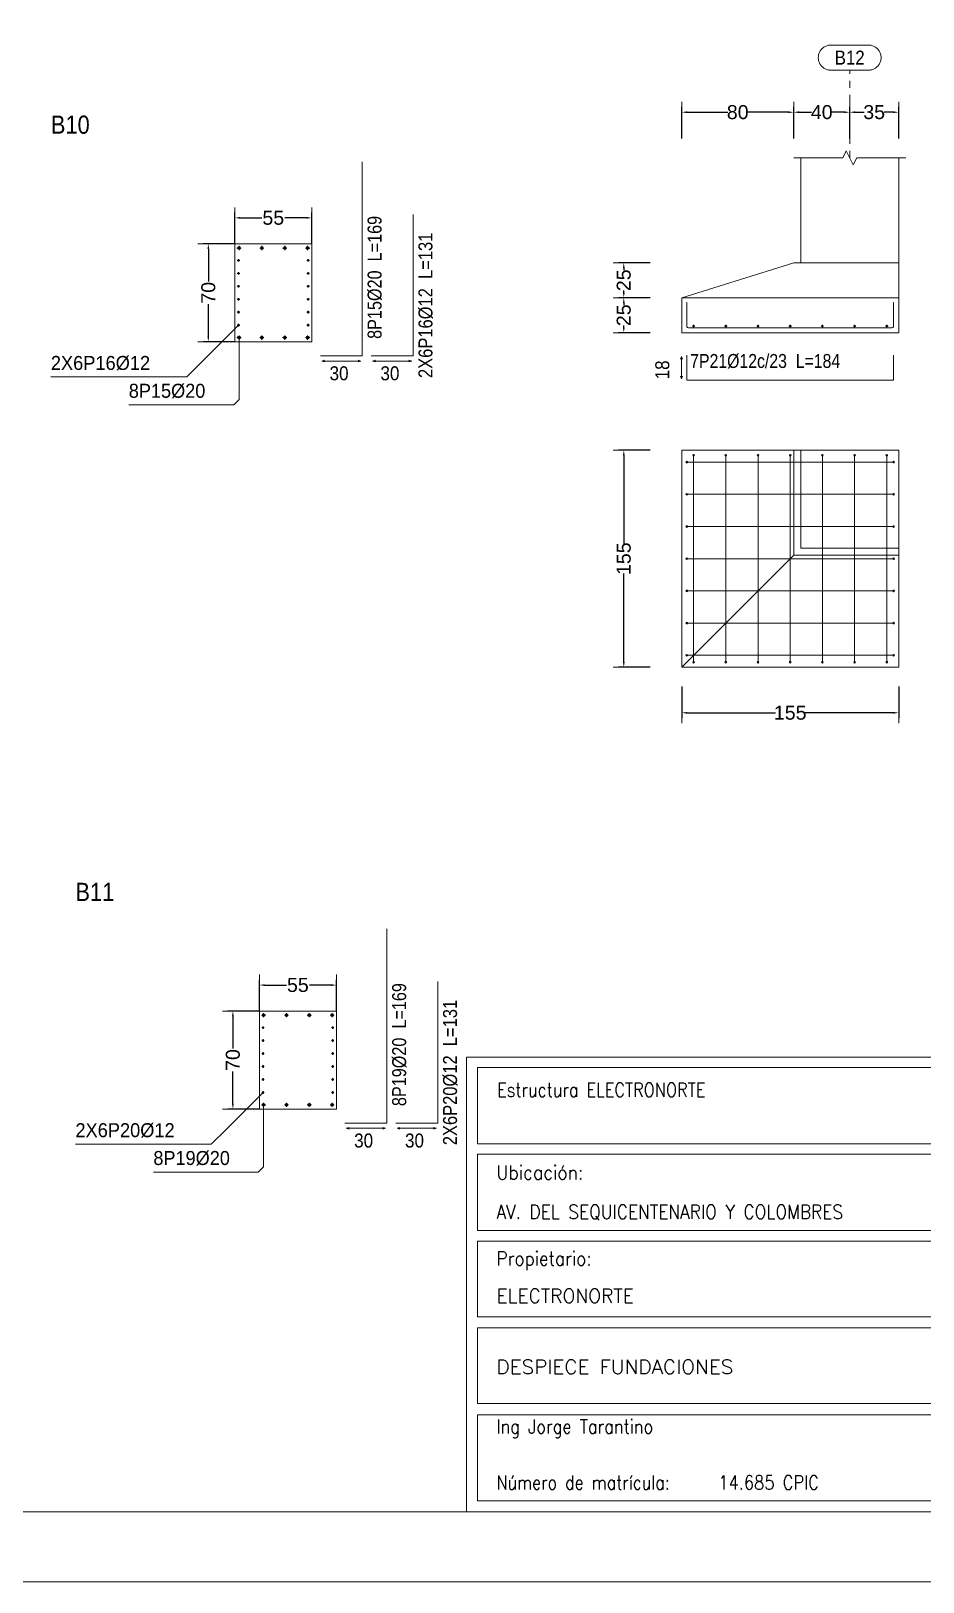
# Model space of a CAD drawing. Header units: millimetres. Extents: x 0 to 147, y 0 to 144.
# Drawn here: x 122.77 to 135.52, y 99.17 to 121.33 of the extents above; entities that cross this region are included whole.
import ezdxf
from ezdxf.enums import TextEntityAlignment as Align

# ---------------------------------------------------------------- set-up
doc = ezdxf.new("R2010")
doc.units = ezdxf.units.MM
doc.linetypes.add('CYPE_PUNTO', pattern=[0.075, 0, -0.075])
for name, color, linetype, lineweight in [('CIM_COTAS', 2, 'Continuous', 0), ('CIM_DIB_ARMADOS', 4, 'Continuous', 0), ('CIM_GEOMETRIA', 2, 'Continuous', 0), ('CIM_TXT_ARMADOS', 3, 'Continuous', 0), ('CYPE', 7, 'Continuous', 0), ('RECUAD_LIMITES', 2, 'Continuous', 0), ('RECUAD_MARCO', 1, 'Continuous', 20)]:
    doc.layers.add(name, color=color, linetype=linetype, lineweight=lineweight)
doc.styles.add('CYPETXT', font='romans__.ttf', dxfattribs={"height": 0.2})
doc.styles.add('CYPETXT_0.3_romans', font='arial.ttf', dxfattribs={"height": 0.2})
doc.styles.add('CYPETXT_romans', font='arial.ttf', dxfattribs={"height": 0.2})
doc.dimstyles.new('cype_arrow', dxfattribs={"dimtxt": 0.18, "dimasz": 0.075, "dimexe": 0.075, "dimexo": 0.075, "dimgap": 0, "dimtad": 0, "dimdec": 4, "dimzin": 0, "dimdsep": 46, "dimtxsty": 'CYPETXT_0.3_romans', "dimcen": 0.09, "dimadec": 0, "dimazin": 0, "dimtfac": 1, "dimtdec": 4, "dimtofl": 0, "dimtmove": 2, "dimatfit": 3, "dimfxl": 1, "dimtolj": 1, "dimtzin": 0, "dimarcsym": 0})

# ---------------------------------------------------------------- blocks, each defined once
blk = doc.blocks.new('*D54')
at = {"layer": 'CIM_COTAS', "color": 0, "lineweight": -2, "transparency": 16777216}
for p, q in [((125.686, 118.284), (125.686, 118.734)), ((125.761, 118.659), (126.072, 118.659)), ((126.711, 118.659), (126.401, 118.659)), ((126.786, 118.284), (126.786, 118.734))]:
    blk.add_line(p, q, dxfattribs=at)
at = {"layer": 'CIM_COTAS', "color": 0, "transparency": 16777216}
for points in [[(125.761, 118.671), (125.761, 118.646), (125.686, 118.659)], [(126.711, 118.671), (126.711, 118.646), (126.786, 118.659)]]:
    blk.add_solid(points, dxfattribs=at)
at = {"layer": 'Defpoints', "color": 0, "transparency": 16777216}
for p in [(126.786, 118.659), (125.686, 118.209), (126.786, 118.209)]:
    blk.add_point(p, dxfattribs=at)
at = {"layer": 'CIM_COTAS', "color": 0, "transparency": 16777216, "insert": (126.236, 118.659), "char_height": 0.2, "attachment_point": 5, "style": 'CYPETXT_0.3_romans'}
blk.add_mtext('\\A1;55', dxfattribs=at)
blk = doc.blocks.new('*D55')
at = {"layer": 'CIM_COTAS', "color": 0, "lineweight": -2, "transparency": 16777216}
for p, q in [((125.683, 118.288), (125.233, 118.288)), ((125.308, 118.213), (125.308, 117.751)), ((125.308, 116.963), (125.308, 117.425)), ((125.683, 116.888), (125.233, 116.888))]:
    blk.add_line(p, q, dxfattribs=at)
at = {"layer": 'CIM_COTAS', "color": 0, "transparency": 16777216}
for points in [[(125.295, 118.213), (125.32, 118.213), (125.308, 118.288)], [(125.295, 116.963), (125.32, 116.963), (125.308, 116.888)]]:
    blk.add_solid(points, dxfattribs=at)
at = {"layer": 'Defpoints', "color": 0, "transparency": 16777216}
for p in [(125.308, 118.288), (125.758, 118.288), (125.758, 116.888)]:
    blk.add_point(p, dxfattribs=at)
at = {"layer": 'CIM_COTAS', "color": 0, "transparency": 16777216, "insert": (125.308, 117.588), "char_height": 0.2, "attachment_point": 5, "rotation": 90, "style": 'CYPETXT_0.3_romans'}
blk.add_mtext('\\A1;70', dxfattribs=at)
blk = doc.blocks.new('*D68')
at = {"layer": 'CIM_COTAS', "color": 0, "lineweight": -2, "transparency": 16777216}
for p, q in [((126.037, 107.323), (126.037, 107.773)), ((126.112, 107.698), (126.423, 107.698)), ((127.062, 107.698), (126.752, 107.698)), ((127.137, 107.323), (127.137, 107.773))]:
    blk.add_line(p, q, dxfattribs=at)
at = {"layer": 'CIM_COTAS', "color": 0, "transparency": 16777216}
for points in [[(126.112, 107.71), (126.112, 107.685), (126.037, 107.698)], [(127.062, 107.71), (127.062, 107.685), (127.137, 107.698)]]:
    blk.add_solid(points, dxfattribs=at)
at = {"layer": 'Defpoints', "color": 0, "transparency": 16777216}
for p in [(127.137, 107.698), (126.037, 107.248), (127.137, 107.248)]:
    blk.add_point(p, dxfattribs=at)
at = {"layer": 'CIM_COTAS', "color": 0, "transparency": 16777216, "insert": (126.587, 107.698), "char_height": 0.2, "attachment_point": 5, "style": 'CYPETXT_0.3_romans'}
blk.add_mtext('\\A1;55', dxfattribs=at)
blk = doc.blocks.new('*D69')
at = {"layer": 'CIM_COTAS', "color": 0, "lineweight": -2, "transparency": 16777216}
for p, q in [((126.034, 107.327), (125.584, 107.327)), ((125.659, 107.252), (125.659, 106.79)), ((125.659, 106.002), (125.659, 106.464)), ((126.034, 105.927), (125.584, 105.927))]:
    blk.add_line(p, q, dxfattribs=at)
at = {"layer": 'CIM_COTAS', "color": 0, "transparency": 16777216}
for points in [[(125.646, 107.252), (125.671, 107.252), (125.659, 107.327)], [(125.646, 106.002), (125.671, 106.002), (125.659, 105.927)]]:
    blk.add_solid(points, dxfattribs=at)
at = {"layer": 'Defpoints', "color": 0, "transparency": 16777216}
for p in [(125.659, 107.327), (126.109, 107.327), (126.109, 105.927)]:
    blk.add_point(p, dxfattribs=at)
at = {"layer": 'CIM_COTAS', "color": 0, "transparency": 16777216, "insert": (125.659, 106.627), "char_height": 0.2, "attachment_point": 5, "rotation": 90, "style": 'CYPETXT_0.3_romans'}
blk.add_mtext('\\A1;70', dxfattribs=at)
blk = doc.blocks.new('*D70')
at = {"layer": 'CIM_COTAS', "color": 0, "lineweight": -2, "transparency": 16777216}
for p, q in [((132.072, 119.793), (132.072, 120.243)), ((132.147, 120.168), (132.729, 120.168)), ((133.597, 120.168), (133.015, 120.168)), ((133.672, 119.793), (133.672, 120.243))]:
    blk.add_line(p, q, dxfattribs=at)
at = {"layer": 'CIM_COTAS', "color": 0, "transparency": 16777216}
for points in [[(132.147, 120.18), (132.147, 120.155), (132.072, 120.168)], [(133.597, 120.18), (133.597, 120.155), (133.672, 120.168)]]:
    blk.add_solid(points, dxfattribs=at)
at = {"layer": 'Defpoints', "color": 0, "transparency": 16777216}
for p in [(133.672, 120.168), (132.072, 119.718), (133.672, 119.718)]:
    blk.add_point(p, dxfattribs=at)
at = {"layer": 'CIM_COTAS', "color": 0, "transparency": 16777216, "insert": (132.872, 120.168), "char_height": 0.2, "attachment_point": 5, "style": 'CYPETXT_0.3_romans'}
blk.add_mtext('\\A1;80', dxfattribs=at)
blk = doc.blocks.new('*D71')
at = {"layer": 'CIM_COTAS', "color": 0, "lineweight": -2, "transparency": 16777216}
for p, q in [((133.672, 119.793), (133.672, 120.243)), ((133.747, 120.168), (133.925, 120.168)), ((134.397, 120.168), (134.219, 120.168)), ((134.472, 119.793), (134.472, 120.243))]:
    blk.add_line(p, q, dxfattribs=at)
at = {"layer": 'CIM_COTAS', "color": 0, "transparency": 16777216}
for points in [[(133.747, 120.18), (133.747, 120.155), (133.672, 120.168)], [(134.397, 120.18), (134.397, 120.155), (134.472, 120.168)]]:
    blk.add_solid(points, dxfattribs=at)
at = {"layer": 'Defpoints', "color": 0, "transparency": 16777216}
for p in [(134.472, 120.168), (133.672, 119.718), (134.472, 119.718)]:
    blk.add_point(p, dxfattribs=at)
at = {"layer": 'CIM_COTAS', "color": 0, "transparency": 16777216, "insert": (134.072, 120.168), "char_height": 0.2, "attachment_point": 5, "style": 'CYPETXT_0.3_romans'}
blk.add_mtext('\\A1;40', dxfattribs=at)
blk = doc.blocks.new('*D72')
at = {"layer": 'CIM_COTAS', "color": 0, "lineweight": -2, "transparency": 16777216}
for p, q in [((134.472, 119.793), (134.472, 120.243)), ((134.547, 120.168), (134.678, 120.168)), ((135.097, 120.168), (134.966, 120.168)), ((135.172, 119.793), (135.172, 120.243))]:
    blk.add_line(p, q, dxfattribs=at)
at = {"layer": 'CIM_COTAS', "color": 0, "transparency": 16777216}
for points in [[(134.547, 120.18), (134.547, 120.155), (134.472, 120.168)], [(135.097, 120.18), (135.097, 120.155), (135.172, 120.168)]]:
    blk.add_solid(points, dxfattribs=at)
at = {"layer": 'Defpoints', "color": 0, "transparency": 16777216}
for p in [(135.172, 120.168), (134.472, 119.718), (135.172, 119.718)]:
    blk.add_point(p, dxfattribs=at)
at = {"layer": 'CIM_COTAS', "color": 0, "transparency": 16777216, "insert": (134.822, 120.168), "char_height": 0.2, "attachment_point": 5, "style": 'CYPETXT_0.3_romans'}
blk.add_mtext('\\A1;35', dxfattribs=at)
blk = doc.blocks.new('*D73')
at = {"layer": 'CIM_COTAS', "color": 0, "lineweight": -2, "transparency": 16777216}
for p, q in [((131.619, 117.517), (131.169, 117.517)), ((131.244, 117.442), (131.244, 117.413)), ((131.619, 117.017), (131.169, 117.017)), ((131.244, 117.092), (131.244, 117.121))]:
    blk.add_line(p, q, dxfattribs=at)
at = {"layer": 'CIM_COTAS', "color": 0, "transparency": 16777216}
for points in [[(131.232, 117.442), (131.257, 117.442), (131.244, 117.517)], [(131.232, 117.092), (131.257, 117.092), (131.244, 117.017)]]:
    blk.add_solid(points, dxfattribs=at)
at = {"layer": 'Defpoints', "color": 0, "transparency": 16777216}
for p in [(131.244, 117.517), (131.694, 117.517), (131.694, 117.017)]:
    blk.add_point(p, dxfattribs=at)
at = {"layer": 'CIM_COTAS', "color": 0, "transparency": 16777216, "insert": (131.244, 117.267), "char_height": 0.2, "attachment_point": 5, "rotation": 90, "style": 'CYPETXT_0.3_romans'}
blk.add_mtext('\\A1;25', dxfattribs=at)
blk = doc.blocks.new('*D74')
at = {"layer": 'CIM_COTAS', "color": 0, "lineweight": -2, "transparency": 16777216}
for p, q in [((131.619, 118.017), (131.169, 118.017)), ((131.244, 117.942), (131.244, 117.913)), ((131.619, 117.517), (131.169, 117.517)), ((131.244, 117.592), (131.244, 117.621))]:
    blk.add_line(p, q, dxfattribs=at)
at = {"layer": 'CIM_COTAS', "color": 0, "transparency": 16777216}
for points in [[(131.232, 117.942), (131.257, 117.942), (131.244, 118.017)], [(131.232, 117.592), (131.257, 117.592), (131.244, 117.517)]]:
    blk.add_solid(points, dxfattribs=at)
at = {"layer": 'Defpoints', "color": 0, "transparency": 16777216}
for p in [(131.244, 118.017), (131.694, 118.017), (131.694, 117.517)]:
    blk.add_point(p, dxfattribs=at)
at = {"layer": 'CIM_COTAS', "color": 0, "transparency": 16777216, "insert": (131.244, 117.767), "char_height": 0.2, "attachment_point": 5, "rotation": 90, "style": 'CYPETXT_0.3_romans'}
blk.add_mtext('\\A1;25', dxfattribs=at)
blk = doc.blocks.new('*D79')
at = {"layer": 'CIM_COTAS', "color": 0, "lineweight": -2, "transparency": 16777216}
for p, q in [((132.072, 111.963), (132.072, 111.513)), ((135.172, 111.963), (135.172, 111.513)), ((132.147, 111.588), (133.41, 111.588)), ((135.097, 111.588), (133.834, 111.588))]:
    blk.add_line(p, q, dxfattribs=at)
at = {"layer": 'CIM_COTAS', "color": 0, "transparency": 16777216}
for points in [[(132.147, 111.6), (132.147, 111.575), (132.072, 111.588)], [(135.097, 111.6), (135.097, 111.575), (135.172, 111.588)]]:
    blk.add_solid(points, dxfattribs=at)
at = {"layer": 'Defpoints', "color": 0, "transparency": 16777216}
for p in [(132.072, 112.038), (135.172, 112.038), (135.172, 111.588)]:
    blk.add_point(p, dxfattribs=at)
at = {"layer": 'CIM_COTAS', "color": 0, "transparency": 16777216, "insert": (133.622, 111.588), "char_height": 0.2, "attachment_point": 5, "style": 'CYPETXT_0.3_romans'}
blk.add_mtext('\\A1;155', dxfattribs=at)
blk = doc.blocks.new('*D80')
at = {"layer": 'CIM_COTAS', "color": 0, "lineweight": -2, "transparency": 16777216}
for p, q in [((131.619, 115.339), (131.169, 115.339)), ((131.244, 115.264), (131.244, 114.001)), ((131.244, 112.314), (131.244, 113.577)), ((131.619, 112.239), (131.169, 112.239))]:
    blk.add_line(p, q, dxfattribs=at)
at = {"layer": 'CIM_COTAS', "color": 0, "transparency": 16777216}
for points in [[(131.232, 115.264), (131.257, 115.264), (131.244, 115.339)], [(131.232, 112.314), (131.257, 112.314), (131.244, 112.239)]]:
    blk.add_solid(points, dxfattribs=at)
at = {"layer": 'Defpoints', "color": 0, "transparency": 16777216}
for p in [(131.244, 115.339), (131.694, 115.339), (131.694, 112.239)]:
    blk.add_point(p, dxfattribs=at)
at = {"layer": 'CIM_COTAS', "color": 0, "transparency": 16777216, "insert": (131.244, 113.789), "char_height": 0.2, "attachment_point": 5, "rotation": 90, "style": 'CYPETXT_0.3_romans'}
blk.add_mtext('\\A1;155', dxfattribs=at)

msp = doc.modelspace()

# ---------------------------------------------------------------- hatches: boundary and pattern name
at = {"layer": 'CIM_DIB_ARMADOS'}
h = msp.add_hatch(color=256, dxfattribs=at)
edge = h.paths.add_edge_path()
edge.add_arc((132.1442, 117.44892), 0.0016, 0, 360)
h = msp.add_hatch(color=256, dxfattribs=at)
edge = h.paths.add_edge_path()
edge.add_arc((135.1002, 117.44892), 0.0016, 0, 360)
h = msp.add_hatch(color=256, dxfattribs=at)
edge = h.paths.add_edge_path()
edge.add_arc((132.2422, 115.26692), 0.0016, 0, 360)
h = msp.add_hatch(color=256, dxfattribs=at)
edge = h.paths.add_edge_path()
edge.add_arc((132.7022, 115.26692), 0.0016, 0, 360)
h = msp.add_hatch(color=256, dxfattribs=at)
edge = h.paths.add_edge_path()
edge.add_arc((133.1622, 115.26692), 0.0016, 0, 360)
h = msp.add_hatch(color=256, dxfattribs=at)
edge = h.paths.add_edge_path()
edge.add_arc((133.6222, 115.26692), 0.0016, 0, 360)
h = msp.add_hatch(color=256, dxfattribs=at)
edge = h.paths.add_edge_path()
edge.add_arc((134.0822, 115.26692), 0.0016, 0, 360)
h = msp.add_hatch(color=256, dxfattribs=at)
edge = h.paths.add_edge_path()
edge.add_arc((134.5422, 115.26692), 0.0016, 0, 360)
h = msp.add_hatch(color=256, dxfattribs=at)
edge = h.paths.add_edge_path()
edge.add_arc((135.0022, 115.26692), 0.0016, 0, 360)
h = msp.add_hatch(color=256, dxfattribs=at)
edge = h.paths.add_edge_path()
edge.add_arc((132.1442, 115.16892), 0.0016, 0, 360)
h = msp.add_hatch(color=256, dxfattribs=at)
edge = h.paths.add_edge_path()
edge.add_arc((135.1002, 115.16892), 0.0016, 0, 360)
h = msp.add_hatch(color=256, dxfattribs=at)
edge = h.paths.add_edge_path()
edge.add_arc((132.1442, 114.70892), 0.0016, 0, 360)
h = msp.add_hatch(color=256, dxfattribs=at)
edge = h.paths.add_edge_path()
edge.add_arc((135.1002, 114.70892), 0.0016, 0, 360)
h = msp.add_hatch(color=256, dxfattribs=at)
edge = h.paths.add_edge_path()
edge.add_arc((132.1442, 114.24892), 0.0016, 0, 360)
h = msp.add_hatch(color=256, dxfattribs=at)
edge = h.paths.add_edge_path()
edge.add_arc((135.1002, 114.24892), 0.0016, 0, 360)
h = msp.add_hatch(color=256, dxfattribs=at)
edge = h.paths.add_edge_path()
edge.add_arc((132.1442, 113.78892), 0.0016, 0, 360)
h = msp.add_hatch(color=256, dxfattribs=at)
edge = h.paths.add_edge_path()
edge.add_arc((135.1002, 113.78892), 0.0016, 0, 360)
h = msp.add_hatch(color=256, dxfattribs=at)
edge = h.paths.add_edge_path()
edge.add_arc((132.1442, 113.32892), 0.0016, 0, 360)
h = msp.add_hatch(color=256, dxfattribs=at)
edge = h.paths.add_edge_path()
edge.add_arc((135.1002, 113.32892), 0.0016, 0, 360)
h = msp.add_hatch(color=256, dxfattribs=at)
edge = h.paths.add_edge_path()
edge.add_arc((132.1442, 112.86892), 0.0016, 0, 360)
h = msp.add_hatch(color=256, dxfattribs=at)
edge = h.paths.add_edge_path()
edge.add_arc((135.1002, 112.86892), 0.0016, 0, 360)
h = msp.add_hatch(color=256, dxfattribs=at)
edge = h.paths.add_edge_path()
edge.add_arc((132.1442, 112.40892), 0.0016, 0, 360)
h = msp.add_hatch(color=256, dxfattribs=at)
edge = h.paths.add_edge_path()
edge.add_arc((135.1002, 112.40892), 0.0016, 0, 360)
h = msp.add_hatch(color=256, dxfattribs=at)
edge = h.paths.add_edge_path()
edge.add_arc((132.2422, 112.31092), 0.0016, 0, 360)
h = msp.add_hatch(color=256, dxfattribs=at)
edge = h.paths.add_edge_path()
edge.add_arc((132.7022, 112.31092), 0.0016, 0, 360)
h = msp.add_hatch(color=256, dxfattribs=at)
edge = h.paths.add_edge_path()
edge.add_arc((133.1622, 112.31092), 0.0016, 0, 360)
h = msp.add_hatch(color=256, dxfattribs=at)
edge = h.paths.add_edge_path()
edge.add_arc((133.6222, 112.31092), 0.0016, 0, 360)
h = msp.add_hatch(color=256, dxfattribs=at)
edge = h.paths.add_edge_path()
edge.add_arc((134.0822, 112.31092), 0.0016, 0, 360)
h = msp.add_hatch(color=256, dxfattribs=at)
edge = h.paths.add_edge_path()
edge.add_arc((134.5422, 112.31092), 0.0016, 0, 360)
h = msp.add_hatch(color=256, dxfattribs=at)
edge = h.paths.add_edge_path()
edge.add_arc((135.0022, 112.31092), 0.0016, 0, 360)

# ---------------------------------------------------------------- linework, layer by layer
at = {"layer": 'CIM_COTAS', "linetype": 'CYPE_PUNTO'}
msp.add_line((134.4722, 119.51692), (134.4722, 120.76792), dxfattribs=at)
at = {"layer": 'CIM_COTAS'}
for p, q in [((132.0722, 120.01792), (132.0722, 120.31792)), ((133.6722, 120.01792), (133.6722, 120.31792)), ((133.6722, 120.01792), (133.6722, 120.31792)), ((134.4722, 120.01792), (134.4722, 120.31792)), ((134.4722, 120.01792), (134.4722, 120.31792)), ((135.1722, 120.01792), (135.1722, 120.31792)), ((125.68628, 118.50868), (125.68628, 118.80868)), ((126.78628, 118.50868), (126.78628, 118.80868)), ((125.15773, 118.28793), (125.45773, 118.28793)), ((131.0942, 118.01692), (131.3942, 118.01692)), ((131.0942, 117.51692), (131.3942, 117.51692)), ((131.0942, 117.51692), (131.3942, 117.51692)), ((131.0942, 117.01692), (131.3942, 117.01692)), ((125.15773, 116.88793), (125.45773, 116.88793)), ((131.0942, 115.33892), (131.3942, 115.33892)), ((131.0942, 112.23892), (131.3942, 112.23892)), ((132.0722, 111.43792), (132.0722, 111.73792)), ((135.1722, 111.43792), (135.1722, 111.73792)), ((126.03725, 107.54779), (126.03725, 107.84779)), ((127.13725, 107.54779), (127.13725, 107.84779)), ((125.5087, 107.32704), (125.8087, 107.32704)), ((125.5087, 105.92704), (125.8087, 105.92704))]:
    msp.add_line(p, q, dxfattribs=at)
msp.add_lwpolyline([(134.7407, 121.12792), (134.75272, 121.12752), (134.76469, 121.12631), (134.77655, 121.12431), (134.78826, 121.12153), (134.79974, 121.11796), (134.81097, 121.11364), (134.82188, 121.10857), (134.83243, 121.10279), (134.84257, 121.09632), (134.85225, 121.08918), (134.86144, 121.08142), (134.87009, 121.07306), (134.87816, 121.06413), (134.88561, 121.05469), (134.89242, 121.04478), (134.89855, 121.03443), (134.90398, 121.02369), (134.90867, 121.01261), (134.91262, 121.00125), (134.9158, 120.98965), (134.91819, 120.97786), (134.9198, 120.96594), (134.9206, 120.95394), (134.9206, 120.94191), (134.9198, 120.9299), (134.91819, 120.91798), (134.9158, 120.90619), (134.91262, 120.89459), (134.90867, 120.88323), (134.90398, 120.87215), (134.89855, 120.86142), (134.89242, 120.85107), (134.88561, 120.84115), (134.87816, 120.83171), (134.87009, 120.82279), (134.86144, 120.81442), (134.85225, 120.80666), (134.84257, 120.79952), (134.83243, 120.79305), (134.82188, 120.78727), (134.81097, 120.7822), (134.79974, 120.77788), (134.78826, 120.77432), (134.77655, 120.77153), (134.76469, 120.76953), (134.75272, 120.76832), (134.7407, 120.76792), (134.2037, 120.76792), (134.19168, 120.76832), (134.17971, 120.76953), (134.16785, 120.77153), (134.15614, 120.77432), (134.14466, 120.77788), (134.13343, 120.7822), (134.12252, 120.78727), (134.11197, 120.79305), (134.10183, 120.79952), (134.09215, 120.80666), (134.08296, 120.81442), (134.07431, 120.82279), (134.06624, 120.83171), (134.05879, 120.84115), (134.05198, 120.85107), (134.04585, 120.86142), (134.04042, 120.87215), (134.03573, 120.88323), (134.03178, 120.89459), (134.0286, 120.90619), (134.02621, 120.91798), (134.0246, 120.9299), (134.0238, 120.94191), (134.0238, 120.95394), (134.0246, 120.96594), (134.02621, 120.97786), (134.0286, 120.98965), (134.03178, 121.00125), (134.03573, 121.01261), (134.04042, 121.02369), (134.04585, 121.03443), (134.05198, 121.04478), (134.05879, 121.05469), (134.06624, 121.06413), (134.07431, 121.07306), (134.08296, 121.08142), (134.09215, 121.08918), (134.10183, 121.09632), (134.11197, 121.10279), (134.12252, 121.10857), (134.13343, 121.11364), (134.14466, 121.11796), (134.15614, 121.12153), (134.16785, 121.12431), (134.17971, 121.12631), (134.19168, 121.12752), (134.2037, 121.12792), (134.7407, 121.12792)], close=True, dxfattribs=at)
at = {"layer": 'CIM_DIB_ARMADOS'}
for p, q in [((125.71628, 118.22793), (125.77628, 118.22793)), ((125.71628, 118.22793), (125.77628, 118.22793)), ((125.74628, 118.19793), (125.74628, 118.25793)), ((125.74628, 118.19793), (125.74628, 118.25793)), ((126.04294, 118.22793), (126.10294, 118.22793)), ((126.04294, 118.22793), (126.10294, 118.22793)), ((126.07294, 118.19793), (126.07294, 118.25793)), ((126.07294, 118.19793), (126.07294, 118.25793)), ((126.36961, 118.22793), (126.42961, 118.22793)), ((126.36961, 118.22793), (126.42961, 118.22793)), ((126.39961, 118.19793), (126.39961, 118.25793)), ((126.39961, 118.19793), (126.39961, 118.25793)), ((126.69628, 118.22793), (126.75628, 118.22793)), ((126.69628, 118.22793), (126.75628, 118.22793)), ((126.72628, 118.19793), (126.72628, 118.25793)), ((126.72628, 118.19793), (126.72628, 118.25793)), ((125.72028, 118.05079), (125.75628, 118.05079)), ((125.72028, 118.05079), (125.75628, 118.05079)), ((125.73828, 118.03279), (125.73828, 118.06879)), ((125.73828, 118.03279), (125.73828, 118.06879)), ((125.73828, 117.84765), (125.73828, 117.88365)), ((125.73828, 117.84765), (125.73828, 117.88365)), ((126.71628, 118.05079), (126.75228, 118.05079)), ((126.71628, 118.05079), (126.75228, 118.05079)), ((126.73428, 118.03279), (126.73428, 118.06879)), ((126.73428, 118.03279), (126.73428, 118.06879)), ((126.73428, 117.84765), (126.73428, 117.88365)), ((126.73428, 117.84765), (126.73428, 117.88365)), ((125.72028, 117.86565), (125.75628, 117.86565)), ((125.72028, 117.86565), (125.75628, 117.86565)), ((125.72028, 117.6805), (125.75628, 117.6805)), ((125.72028, 117.6805), (125.75628, 117.6805)), ((125.73828, 117.6625), (125.73828, 117.6985)), ((125.73828, 117.6625), (125.73828, 117.6985)), ((126.71628, 117.86565), (126.75228, 117.86565)), ((126.71628, 117.86565), (126.75228, 117.86565)), ((126.71628, 117.6805), (126.75228, 117.6805)), ((126.71628, 117.6805), (126.75228, 117.6805)), ((126.73428, 117.6625), (126.73428, 117.6985)), ((126.73428, 117.6625), (126.73428, 117.6985)), ((125.72028, 117.49536), (125.75628, 117.49536)), ((125.72028, 117.49536), (125.75628, 117.49536)), ((125.73828, 117.47736), (125.73828, 117.51336)), ((125.73828, 117.47736), (125.73828, 117.51336)), ((126.71628, 117.49536), (126.75228, 117.49536)), ((126.71628, 117.49536), (126.75228, 117.49536)), ((126.73428, 117.47736), (126.73428, 117.51336)), ((126.73428, 117.47736), (126.73428, 117.51336)), ((125.72028, 117.31022), (125.75628, 117.31022)), ((125.72028, 117.31022), (125.75628, 117.31022)), ((125.73828, 117.29222), (125.73828, 117.32822)), ((125.73828, 117.29222), (125.73828, 117.32822)), ((126.71628, 117.31022), (126.75228, 117.31022)), ((126.71628, 117.31022), (126.75228, 117.31022)), ((126.73428, 117.29222), (126.73428, 117.32822)), ((126.73428, 117.29222), (126.73428, 117.32822)), ((125.72028, 117.12507), (125.75628, 117.12507)), ((125.72028, 117.12507), (125.75628, 117.12507)), ((125.73828, 117.10707), (125.73828, 117.14307)), ((125.73828, 117.10707), (125.73828, 117.14307)), ((126.71628, 117.12507), (126.75228, 117.12507)), ((126.71628, 117.12507), (126.75228, 117.12507)), ((126.73428, 117.10707), (126.73428, 117.14307)), ((126.73428, 117.10707), (126.73428, 117.14307)), ((132.2242, 117.11292), (132.2602, 117.11292)), ((132.2422, 117.09492), (132.2422, 117.13092)), ((132.6842, 117.11292), (132.7202, 117.11292)), ((132.7022, 117.09492), (132.7022, 117.13092)), ((133.1442, 117.11292), (133.1802, 117.11292)), ((133.1622, 117.09492), (133.1622, 117.13092)), ((133.6042, 117.11292), (133.6402, 117.11292)), ((133.6222, 117.09492), (133.6222, 117.13092)), ((134.0642, 117.11292), (134.1002, 117.11292)), ((134.0822, 117.09492), (134.0822, 117.13092)), ((134.5242, 117.11292), (134.5602, 117.11292)), ((134.5422, 117.09492), (134.5422, 117.13092)), ((134.9842, 117.11292), (135.0202, 117.11292)), ((135.0022, 117.09492), (135.0022, 117.13092)), ((125.71628, 116.94793), (125.77628, 116.94793)), ((125.71628, 116.94793), (125.77628, 116.94793)), ((125.74628, 116.91793), (125.74628, 116.97793)), ((125.74628, 116.91793), (125.74628, 116.97793)), ((126.04294, 116.94793), (126.10294, 116.94793)), ((126.04294, 116.94793), (126.10294, 116.94793)), ((126.07294, 116.91793), (126.07294, 116.97793)), ((126.07294, 116.91793), (126.07294, 116.97793)), ((126.36961, 116.94793), (126.42961, 116.94793)), ((126.36961, 116.94793), (126.42961, 116.94793)), ((126.39961, 116.91793), (126.39961, 116.97793)), ((126.39961, 116.91793), (126.39961, 116.97793)), ((126.69628, 116.94793), (126.75628, 116.94793)), ((126.69628, 116.94793), (126.75628, 116.94793)), ((126.72628, 116.91793), (126.72628, 116.97793)), ((126.72628, 116.91793), (126.72628, 116.97793)), ((126.06725, 107.26704), (126.12725, 107.26704)), ((126.06725, 107.26704), (126.12725, 107.26704)), ((126.09725, 107.23704), (126.09725, 107.29704)), ((126.09725, 107.23704), (126.09725, 107.29704)), ((126.39391, 107.26704), (126.45391, 107.26704)), ((126.39391, 107.26704), (126.45391, 107.26704)), ((126.42391, 107.23704), (126.42391, 107.29704)), ((126.42391, 107.23704), (126.42391, 107.29704)), ((126.72058, 107.26704), (126.78058, 107.26704)), ((126.72058, 107.26704), (126.78058, 107.26704)), ((126.75058, 107.23704), (126.75058, 107.29704)), ((126.75058, 107.23704), (126.75058, 107.29704)), ((127.04725, 107.26704), (127.10725, 107.26704)), ((127.04725, 107.26704), (127.10725, 107.26704)), ((127.07725, 107.23704), (127.07725, 107.29704)), ((127.07725, 107.23704), (127.07725, 107.29704)), ((126.07125, 107.08989), (126.10725, 107.08989)), ((126.07125, 107.08989), (126.10725, 107.08989)), ((126.08925, 107.07189), (126.08925, 107.10789)), ((126.08925, 107.07189), (126.08925, 107.10789)), ((127.06725, 107.08989), (127.10325, 107.08989)), ((127.06725, 107.08989), (127.10325, 107.08989)), ((127.08525, 107.07189), (127.08525, 107.10789)), ((127.08525, 107.07189), (127.08525, 107.10789)), ((126.07125, 106.90475), (126.10725, 106.90475)), ((126.07125, 106.90475), (126.10725, 106.90475)), ((126.08925, 106.88675), (126.08925, 106.92275)), ((126.08925, 106.88675), (126.08925, 106.92275)), ((127.06725, 106.90475), (127.10325, 106.90475)), ((127.06725, 106.90475), (127.10325, 106.90475)), ((127.08525, 106.88675), (127.08525, 106.92275)), ((127.08525, 106.88675), (127.08525, 106.92275)), ((126.07125, 106.71961), (126.10725, 106.71961)), ((126.07125, 106.71961), (126.10725, 106.71961)), ((126.08925, 106.70161), (126.08925, 106.73761)), ((126.08925, 106.70161), (126.08925, 106.73761)), ((127.06725, 106.71961), (127.10325, 106.71961)), ((127.06725, 106.71961), (127.10325, 106.71961)), ((127.08525, 106.70161), (127.08525, 106.73761)), ((127.08525, 106.70161), (127.08525, 106.73761)), ((126.07125, 106.53446), (126.10725, 106.53446)), ((126.07125, 106.53446), (126.10725, 106.53446)), ((126.08925, 106.51646), (126.08925, 106.55246)), ((126.08925, 106.51646), (126.08925, 106.55246)), ((126.08925, 106.33132), (126.08925, 106.36732)), ((126.08925, 106.33132), (126.08925, 106.36732)), ((127.06725, 106.53446), (127.10325, 106.53446)), ((127.06725, 106.53446), (127.10325, 106.53446)), ((127.08525, 106.51646), (127.08525, 106.55246)), ((127.08525, 106.51646), (127.08525, 106.55246)), ((127.08525, 106.33132), (127.08525, 106.36732)), ((127.08525, 106.33132), (127.08525, 106.36732)), ((126.07125, 106.34932), (126.10725, 106.34932)), ((126.07125, 106.34932), (126.10725, 106.34932)), ((126.07125, 106.16418), (126.10725, 106.16418)), ((126.07125, 106.16418), (126.10725, 106.16418)), ((126.08925, 106.14618), (126.08925, 106.18218)), ((126.08925, 106.14618), (126.08925, 106.18218)), ((127.06725, 106.34932), (127.10325, 106.34932)), ((127.06725, 106.34932), (127.10325, 106.34932)), ((127.06725, 106.16418), (127.10325, 106.16418)), ((127.06725, 106.16418), (127.10325, 106.16418)), ((127.08525, 106.14618), (127.08525, 106.18218)), ((127.08525, 106.14618), (127.08525, 106.18218)), ((126.06725, 105.98704), (126.12725, 105.98704)), ((126.06725, 105.98704), (126.12725, 105.98704)), ((126.09725, 105.95704), (126.09725, 106.01704)), ((126.09725, 105.95704), (126.09725, 106.01704)), ((126.39391, 105.98704), (126.45391, 105.98704)), ((126.39391, 105.98704), (126.45391, 105.98704)), ((126.42391, 105.95704), (126.42391, 106.01704)), ((126.42391, 105.95704), (126.42391, 106.01704)), ((126.72058, 105.98704), (126.78058, 105.98704)), ((126.72058, 105.98704), (126.78058, 105.98704)), ((126.75058, 105.95704), (126.75058, 106.01704)), ((126.75058, 105.95704), (126.75058, 106.01704)), ((127.04725, 105.98704), (127.10725, 105.98704)), ((127.04725, 105.98704), (127.10725, 105.98704)), ((127.07725, 105.95704), (127.07725, 106.01704)), ((127.07725, 105.95704), (127.07725, 106.01704))]:
    msp.add_line(p, q, dxfattribs=at)
for points in [[(126.90828, 116.68793), (127.50828, 116.68793), (127.50828, 119.45993)], [(127.63528, 116.68793), (128.23528, 116.68793), (128.23528, 118.70793)], [(132.1442, 117.44892), (132.1442, 117.11292), (132.14742, 117.10092), (132.1562, 117.09214), (132.1682, 117.08892), (135.0762, 117.08892), (135.0882, 117.09214), (135.09698, 117.10092), (135.1002, 117.11292), (135.1002, 117.44892)], [(132.1442, 116.69892), (132.1442, 116.33892), (135.1002, 116.33892), (135.1002, 116.69892)], [(132.2422, 112.31092), (132.2422, 112.31414), (132.2422, 112.32292), (132.2422, 112.33492), (132.2422, 115.24292), (132.2422, 115.25492), (132.2422, 115.26371), (132.2422, 115.26692)], [(132.7022, 112.31092), (132.7022, 112.31414), (132.7022, 112.32292), (132.7022, 112.33492), (132.7022, 115.24292), (132.7022, 115.25492), (132.7022, 115.26371), (132.7022, 115.26692)], [(133.1622, 112.31092), (133.1622, 112.31414), (133.1622, 112.32292), (133.1622, 112.33492), (133.1622, 115.24292), (133.1622, 115.25492), (133.1622, 115.26371), (133.1622, 115.26692)], [(133.6222, 112.31092), (133.6222, 112.31414), (133.6222, 112.32292), (133.6222, 112.33492), (133.6222, 115.24292), (133.6222, 115.25492), (133.6222, 115.26371), (133.6222, 115.26692)], [(134.0822, 112.31092), (134.0822, 112.31414), (134.0822, 112.32292), (134.0822, 112.33492), (134.0822, 115.24292), (134.0822, 115.25492), (134.0822, 115.26371), (134.0822, 115.26692)], [(134.5422, 112.31092), (134.5422, 112.31414), (134.5422, 112.32292), (134.5422, 112.33492), (134.5422, 115.24292), (134.5422, 115.25492), (134.5422, 115.26371), (134.5422, 115.26692)], [(135.0022, 112.31092), (135.0022, 112.31414), (135.0022, 112.32292), (135.0022, 112.33492), (135.0022, 115.24292), (135.0022, 115.25492), (135.0022, 115.26371), (135.0022, 115.26692)], [(132.1442, 115.16892), (132.14742, 115.16892), (132.1562, 115.16892), (132.1682, 115.16892), (135.0762, 115.16892), (135.0882, 115.16892), (135.09698, 115.16892), (135.1002, 115.16892)], [(132.1442, 114.70892), (132.14742, 114.70892), (132.1562, 114.70892), (132.1682, 114.70892), (135.0762, 114.70892), (135.0882, 114.70892), (135.09698, 114.70892), (135.1002, 114.70892)], [(132.1442, 114.24892), (132.14742, 114.24892), (132.1562, 114.24892), (132.1682, 114.24892), (135.0762, 114.24892), (135.0882, 114.24892), (135.09698, 114.24892), (135.1002, 114.24892)], [(132.1442, 113.78892), (132.14742, 113.78892), (132.1562, 113.78892), (132.1682, 113.78892), (135.0762, 113.78892), (135.0882, 113.78892), (135.09698, 113.78892), (135.1002, 113.78892)], [(132.1442, 113.32892), (132.14742, 113.32892), (132.1562, 113.32892), (132.1682, 113.32892), (135.0762, 113.32892), (135.0882, 113.32892), (135.09698, 113.32892), (135.1002, 113.32892)], [(132.1442, 112.86892), (132.14742, 112.86892), (132.1562, 112.86892), (132.1682, 112.86892), (135.0762, 112.86892), (135.0882, 112.86892), (135.09698, 112.86892), (135.1002, 112.86892)], [(132.1442, 112.40892), (132.14742, 112.40892), (132.1562, 112.40892), (132.1682, 112.40892), (135.0762, 112.40892), (135.0882, 112.40892), (135.09698, 112.40892), (135.1002, 112.40892)], [(127.25925, 105.72704), (127.85925, 105.72704), (127.85925, 108.49904)], [(127.98625, 105.72704), (128.58625, 105.72704), (128.58625, 107.74704)]]:
    msp.add_lwpolyline(points, dxfattribs=at)
for centre, radius in [((125.74628, 118.22793), 0.02), ((125.74628, 118.22793), 0.02), ((126.07294, 118.22793), 0.02), ((126.07294, 118.22793), 0.02), ((126.39961, 118.22793), 0.02), ((126.39961, 118.22793), 0.02), ((126.72628, 118.22793), 0.02), ((126.72628, 118.22793), 0.02), ((125.73828, 118.05079), 0.012), ((125.73828, 118.05079), 0.012), ((126.73428, 118.05079), 0.012), ((126.73428, 118.05079), 0.012), ((125.73828, 117.86565), 0.012), ((125.73828, 117.86565), 0.012), ((125.73828, 117.6805), 0.012), ((125.73828, 117.6805), 0.012), ((126.73428, 117.86565), 0.012), ((126.73428, 117.86565), 0.012), ((126.73428, 117.6805), 0.012), ((126.73428, 117.6805), 0.012), ((125.73828, 117.49536), 0.012), ((125.73828, 117.49536), 0.012), ((126.73428, 117.49536), 0.012), ((126.73428, 117.49536), 0.012), ((132.1442, 117.44892), 0.0016), ((135.1002, 117.44892), 0.0016), ((125.73828, 117.31022), 0.012), ((125.73828, 117.31022), 0.012), ((126.73428, 117.31022), 0.012), ((126.73428, 117.31022), 0.012), ((125.73828, 117.12507), 0.012), ((125.73828, 117.12507), 0.012), ((126.73428, 117.12507), 0.012), ((126.73428, 117.12507), 0.012), ((132.2422, 117.11292), 0.012), ((132.7022, 117.11292), 0.012), ((133.1622, 117.11292), 0.012), ((133.6222, 117.11292), 0.012), ((134.0822, 117.11292), 0.012), ((134.5422, 117.11292), 0.012), ((135.0022, 117.11292), 0.012), ((125.74628, 116.94793), 0.02), ((125.74628, 116.94793), 0.02), ((126.07294, 116.94793), 0.02), ((126.07294, 116.94793), 0.02), ((126.39961, 116.94793), 0.02), ((126.39961, 116.94793), 0.02), ((126.72628, 116.94793), 0.02), ((126.72628, 116.94793), 0.02), ((132.2422, 115.26692), 0.012), ((132.2422, 115.26692), 0.0016), ((132.7022, 115.26692), 0.012), ((132.7022, 115.26692), 0.0016), ((133.1622, 115.26692), 0.012), ((133.1622, 115.26692), 0.0016), ((133.6222, 115.26692), 0.012), ((133.6222, 115.26692), 0.0016), ((134.0822, 115.26692), 0.012), ((134.0822, 115.26692), 0.0016), ((134.5422, 115.26692), 0.012), ((134.5422, 115.26692), 0.0016), ((135.0022, 115.26692), 0.012), ((135.0022, 115.26692), 0.0016), ((132.1442, 115.16892), 0.012), ((132.1442, 115.16892), 0.0016), ((135.1002, 115.16892), 0.012), ((135.1002, 115.16892), 0.0016), ((132.1442, 114.70892), 0.012), ((132.1442, 114.70892), 0.0016), ((135.1002, 114.70892), 0.012), ((135.1002, 114.70892), 0.0016), ((132.1442, 114.24892), 0.012), ((132.1442, 114.24892), 0.0016), ((135.1002, 114.24892), 0.012), ((135.1002, 114.24892), 0.0016), ((132.1442, 113.78892), 0.012), ((132.1442, 113.78892), 0.0016), ((135.1002, 113.78892), 0.012), ((135.1002, 113.78892), 0.0016), ((132.1442, 113.32892), 0.012), ((132.1442, 113.32892), 0.0016), ((135.1002, 113.32892), 0.012), ((135.1002, 113.32892), 0.0016), ((132.1442, 112.86892), 0.012), ((132.1442, 112.86892), 0.0016), ((135.1002, 112.86892), 0.012), ((135.1002, 112.86892), 0.0016), ((132.1442, 112.40892), 0.012), ((132.1442, 112.40892), 0.0016), ((135.1002, 112.40892), 0.012), ((135.1002, 112.40892), 0.0016), ((132.2422, 112.31092), 0.012), ((132.2422, 112.31092), 0.0016), ((132.7022, 112.31092), 0.012), ((132.7022, 112.31092), 0.0016), ((133.1622, 112.31092), 0.012), ((133.1622, 112.31092), 0.0016), ((133.6222, 112.31092), 0.012), ((133.6222, 112.31092), 0.0016), ((134.0822, 112.31092), 0.012), ((134.0822, 112.31092), 0.0016), ((134.5422, 112.31092), 0.012), ((134.5422, 112.31092), 0.0016), ((135.0022, 112.31092), 0.012), ((135.0022, 112.31092), 0.0016), ((126.09725, 107.26704), 0.02), ((126.09725, 107.26704), 0.02), ((126.42391, 107.26704), 0.02), ((126.42391, 107.26704), 0.02), ((126.75058, 107.26704), 0.02), ((126.75058, 107.26704), 0.02), ((127.07725, 107.26704), 0.02), ((127.07725, 107.26704), 0.02), ((126.08925, 107.08989), 0.012), ((126.08925, 107.08989), 0.012), ((127.08525, 107.08989), 0.012), ((127.08525, 107.08989), 0.012), ((126.08925, 106.90475), 0.012), ((126.08925, 106.90475), 0.012), ((127.08525, 106.90475), 0.012), ((127.08525, 106.90475), 0.012), ((126.08925, 106.71961), 0.012), ((126.08925, 106.71961), 0.012), ((127.08525, 106.71961), 0.012), ((127.08525, 106.71961), 0.012), ((126.08925, 106.53446), 0.012), ((126.08925, 106.53446), 0.012), ((126.08925, 106.34932), 0.012), ((126.08925, 106.34932), 0.012), ((127.08525, 106.53446), 0.012), ((127.08525, 106.53446), 0.012), ((127.08525, 106.34932), 0.012), ((127.08525, 106.34932), 0.012), ((126.08925, 106.16418), 0.012), ((126.08925, 106.16418), 0.012), ((127.08525, 106.16418), 0.012), ((127.08525, 106.16418), 0.012), ((126.09725, 105.98704), 0.02), ((126.09725, 105.98704), 0.02), ((126.42391, 105.98704), 0.02), ((126.42391, 105.98704), 0.02), ((126.75058, 105.98704), 0.02), ((126.75058, 105.98704), 0.02), ((127.07725, 105.98704), 0.02), ((127.07725, 105.98704), 0.02)]:
    msp.add_circle(centre, radius, dxfattribs=at)
at = {"layer": 'CIM_GEOMETRIA'}
for p, q in [((133.7722, 119.51692), (133.7722, 118.01692)), ((135.1722, 118.01692), (135.1722, 119.51692)), ((133.6722, 118.01692), (132.0722, 117.51692)), ((133.6722, 118.01692), (135.1722, 118.01692)), ((132.0722, 117.51692), (135.1722, 117.51692)), ((132.0722, 117.51692), (132.0722, 117.01692)), ((135.1722, 117.01692), (135.1722, 117.51692)), ((135.1722, 117.01692), (132.0722, 117.01692)), ((133.6722, 115.33892), (132.0722, 115.33892)), ((132.0722, 112.23892), (133.6722, 113.83892)), ((135.1722, 112.23892), (135.1722, 113.83892))]:
    msp.add_line(p, q, dxfattribs=at)
for points in [[(133.6722, 119.51692), (134.3722, 119.51692), (134.4222, 119.61692), (134.5222, 119.41692), (134.5722, 119.51692), (135.2722, 119.51692)], [(135.1722, 117.51692), (135.1722, 118.01692), (133.7722, 118.01692)]]:
    msp.add_lwpolyline(points, dxfattribs=at)
for points in [[(125.68628, 116.88793), (126.78628, 116.88793), (126.78628, 118.28793), (125.68628, 118.28793), (125.68628, 116.88793)], [(132.0722, 115.33892), (132.0722, 112.23892), (135.1722, 112.23892), (135.1722, 115.33892), (132.0722, 115.33892)], [(135.1722, 115.33892), (135.1722, 113.83892), (133.6722, 113.83892), (133.6722, 115.33892), (135.1722, 115.33892)], [(133.7722, 113.93892), (135.1722, 113.93892), (135.1722, 115.33892), (133.7722, 115.33892), (133.7722, 113.93892)], [(126.03725, 105.92704), (127.13725, 105.92704), (127.13725, 107.32704), (126.03725, 107.32704), (126.03725, 105.92704)]]:
    msp.add_lwpolyline(points, close=True, dxfattribs=at)
at = {"layer": 'CIM_TXT_ARMADOS'}
for p, q in [((125.73828, 117.12507), (125.21086, 116.59766)), ((125.74628, 116.94793), (125.74628, 116.28793)), ((126.96848, 116.62543), (126.92848, 116.61293)), ((126.96848, 116.60043), (126.92848, 116.61293)), ((126.92848, 116.61293), (127.48808, 116.61293)), ((127.44808, 116.62543), (127.48808, 116.61293)), ((127.44808, 116.60043), (127.48808, 116.61293)), ((127.69548, 116.62543), (127.65548, 116.61293)), ((127.69548, 116.60043), (127.65548, 116.61293)), ((127.65548, 116.61293), (128.21508, 116.61293)), ((128.17508, 116.62543), (128.21508, 116.61293)), ((128.17508, 116.60043), (128.21508, 116.61293)), ((132.0567, 116.63872), (132.0692, 116.67872)), ((132.0817, 116.63872), (132.0692, 116.67872)), ((132.0692, 116.67872), (132.0692, 116.35912)), ((132.0567, 116.39912), (132.0692, 116.35912)), ((132.0817, 116.39912), (132.0692, 116.35912)), ((126.08925, 106.16418), (125.56183, 105.63676)), ((126.09725, 105.98704), (126.09725, 105.32704)), ((127.31945, 105.66454), (127.27945, 105.65204)), ((127.31945, 105.63954), (127.27945, 105.65204)), ((127.27945, 105.65204), (127.83905, 105.65204)), ((127.79905, 105.66454), (127.83905, 105.65204)), ((127.79905, 105.63954), (127.83905, 105.65204)), ((128.04645, 105.66454), (128.00645, 105.65204)), ((128.04645, 105.63954), (128.00645, 105.65204)), ((128.00645, 105.65204), (128.56605, 105.65204)), ((128.52605, 105.66454), (128.56605, 105.65204)), ((128.52605, 105.63954), (128.56605, 105.65204))]:
    msp.add_line(p, q, dxfattribs=at)
for points in [[(125.73828, 117.12507), (125.21086, 116.59766), (124.99873, 116.38553), (123.05773, 116.38553)], [(125.74628, 116.94793), (125.74628, 116.28793), (125.74628, 116.06293), (125.67128, 115.98793), (124.17128, 115.98793)], [(126.08925, 106.16418), (125.56183, 105.63676), (125.3497, 105.42463), (123.4087, 105.42463)], [(126.09725, 105.98704), (126.09725, 105.32704), (126.09725, 105.10204), (126.02225, 105.02704), (124.52225, 105.02704)]]:
    msp.add_lwpolyline(points, dxfattribs=at)
at = {"layer": 'CYPE', "color": 1}
for points in [[(128.995, 100.17), (146.495, 100.17), (146.495, 106.67), (128.995, 106.67), (128.995, 100.17)], [(129.155, 105.43), (142.415, 105.43), (142.415, 106.52), (129.155, 106.52), (129.155, 105.43)], [(129.155, 104.19), (142.415, 104.19), (142.415, 105.28), (129.155, 105.28), (129.155, 104.19)], [(129.155, 102.96), (142.415, 102.96), (142.415, 104.04), (129.155, 104.04), (129.155, 102.96)], [(129.155, 101.72), (139.795, 101.72), (139.795, 102.8), (129.155, 102.8), (129.155, 101.72)], [(129.155, 100.33), (139.795, 100.33), (139.795, 101.56), (129.155, 101.56), (129.155, 100.33)]]:
    msp.add_lwpolyline(points, close=True, dxfattribs=at)
at = {"layer": 'RECUAD_LIMITES'}
msp.add_lwpolyline([(88.095, 99.17), (147.495, 99.17), (147.495, 141.17), (88.095, 141.17), (88.095, 99.17)], close=True, dxfattribs=at)
at = {"layer": 'RECUAD_MARCO'}
msp.add_lwpolyline([(90.595, 100.17), (146.495, 100.17), (146.495, 140.17), (90.595, 140.17), (90.595, 100.17)], close=True, dxfattribs=at)

# ---------------------------------------------------------------- texts
at = {"layer": 'CIM_COTAS', "style": 'CYPETXT_romans', "width": 0.8592}
msp.add_text('B12', height=0.2, dxfattribs=at).set_placement((134.4722, 120.94792), align=Align.MIDDLE_CENTER)
at = {"layer": 'CIM_TXT_ARMADOS', "style": 'CYPETXT_romans', "width": 0.8592}
for s, p in [('B10', (123.05773, 120.11993)), ('B11', (123.4087, 109.15904))]:
    msp.add_text(s, height=0.26, dxfattribs=at).set_placement(p, align=Align.TOP_LEFT)
at = {"layer": 'CIM_TXT_ARMADOS', "style": 'CYPETXT_romans'}
for s, width, p in [('8P15%%c20  L=169', 0.828687, (127.78328, 116.92943)), ('2X6P16%%c12  L=131', 0.843553, (128.51028, 116.37043)), ('18', 0.872274, (131.8942, 116.35092)), ('8P19%%c20  L=169', 0.828687, (128.13425, 105.96854)), ('2X6P20%%c12  L=131', 0.843553, (128.86125, 105.40954))]:
    msp.add_text(s, height=0.2, rotation=90, dxfattribs=dict(at, width=width)).set_placement(p)
for s, width, p in [('2X6P16%%c12', 0.93154, (123.05773, 116.48553)), ('7P21%%c12c/23  L=184', 0.809319, (132.1927, 116.51392)), ('30', 0.872274, (127.04028, 116.33793)), ('30', 0.872274, (127.76728, 116.33793)), ('8P15%%c20', 0.92633, (124.17128, 116.08793)), ('2X6P20%%c12', 0.93154, (123.4087, 105.52463)), ('30', 0.872274, (127.39125, 105.37704)), ('30', 0.872274, (128.11825, 105.37704)), ('8P19%%c20', 0.92633, (124.52225, 105.12704))]:
    msp.add_text(s, height=0.2, dxfattribs=dict(at, width=width)).set_placement(p)
at = {"layer": 'CYPE', "color": 5, "style": 'CYPETXT'}
for s, width, p in [('Estructura ELECTRONORTE', 0.842437, (129.435, 106.1)), ('AV. DEL SEQUICENTENARIO Y COLOMBRES', 0.887423, (129.425, 104.36)), ('ELECTRONORTE', 0.974409, (129.425, 103.16)), ('DESPIECE FUNDACIONES', 1.047361, (129.425, 102.14563)), ('Ing Jorge Tarantino', 0.851105, (129.425, 101.29)), ('14.685 CPIC', 0.851936, (132.595, 100.49))]:
    msp.add_text(s, height=0.2, dxfattribs=dict(at, width=width)).set_placement(p)
at = {"layer": 'CYPE', "color": 4, "style": 'CYPETXT'}
for s, width, p in [('Ubicación:', 0.90604, (129.425, 104.92)), ('Propietario:', 0.885908, (129.425, 103.69)), ('Número de matrícula:', 0.83516, (129.425, 100.49))]:
    msp.add_text(s, height=0.2, dxfattribs=dict(at, width=width)).set_placement(p)

# ---------------------------------------------------------------- dimensions: what is measured, and where the dimension line sits
at = {"layer": 'CIM_COTAS'}
for p1, p2, distance, text, picture, middle in [((132.0722, 119.71792), (133.6722, 119.71792), 0.45, '80', '*D70', (132.8722, 120.16792)), ((133.6722, 119.71792), (134.4722, 119.71792), 0.45, '40', '*D71', (134.0722, 120.16792)), ((134.4722, 119.71792), (135.1722, 119.71792), 0.45, '35', '*D72', (134.8222, 120.16792)), ((125.68628, 118.20868), (126.78628, 118.20868), 0.45, '55', '*D54', (126.23628, 118.65868)), ((125.75773, 116.88793), (125.75773, 118.28793), 0.45, '70', '*D55', (125.30773, 117.58793)), ((131.6942, 117.51692), (131.6942, 118.01692), 0.45, '25', '*D74', (131.2442, 117.76692)), ((131.6942, 117.01692), (131.6942, 117.51692), 0.45, '25', '*D73', (131.2442, 117.26692)), ((131.6942, 112.23892), (131.6942, 115.33892), 0.45, '155', '*D80', (131.2442, 113.78892)), ((132.0722, 112.03792), (135.1722, 112.03792), -0.45, '155', '*D79', (133.6222, 111.58792)), ((126.03725, 107.24779), (127.13725, 107.24779), 0.45, '55', '*D68', (126.58725, 107.69779)), ((126.1087, 105.92704), (126.1087, 107.32704), 0.45, '70', '*D69', (125.6587, 106.62704))]:
    dim = msp.add_aligned_dim(p1=p1, p2=p2, distance=distance, text=text, dimstyle='cype_arrow', dxfattribs=at)
    dim.commit()
    dim.dimension.update_dxf_attribs({"geometry": picture, "text_midpoint": middle})

doc.saveas('drawing.dxf')
